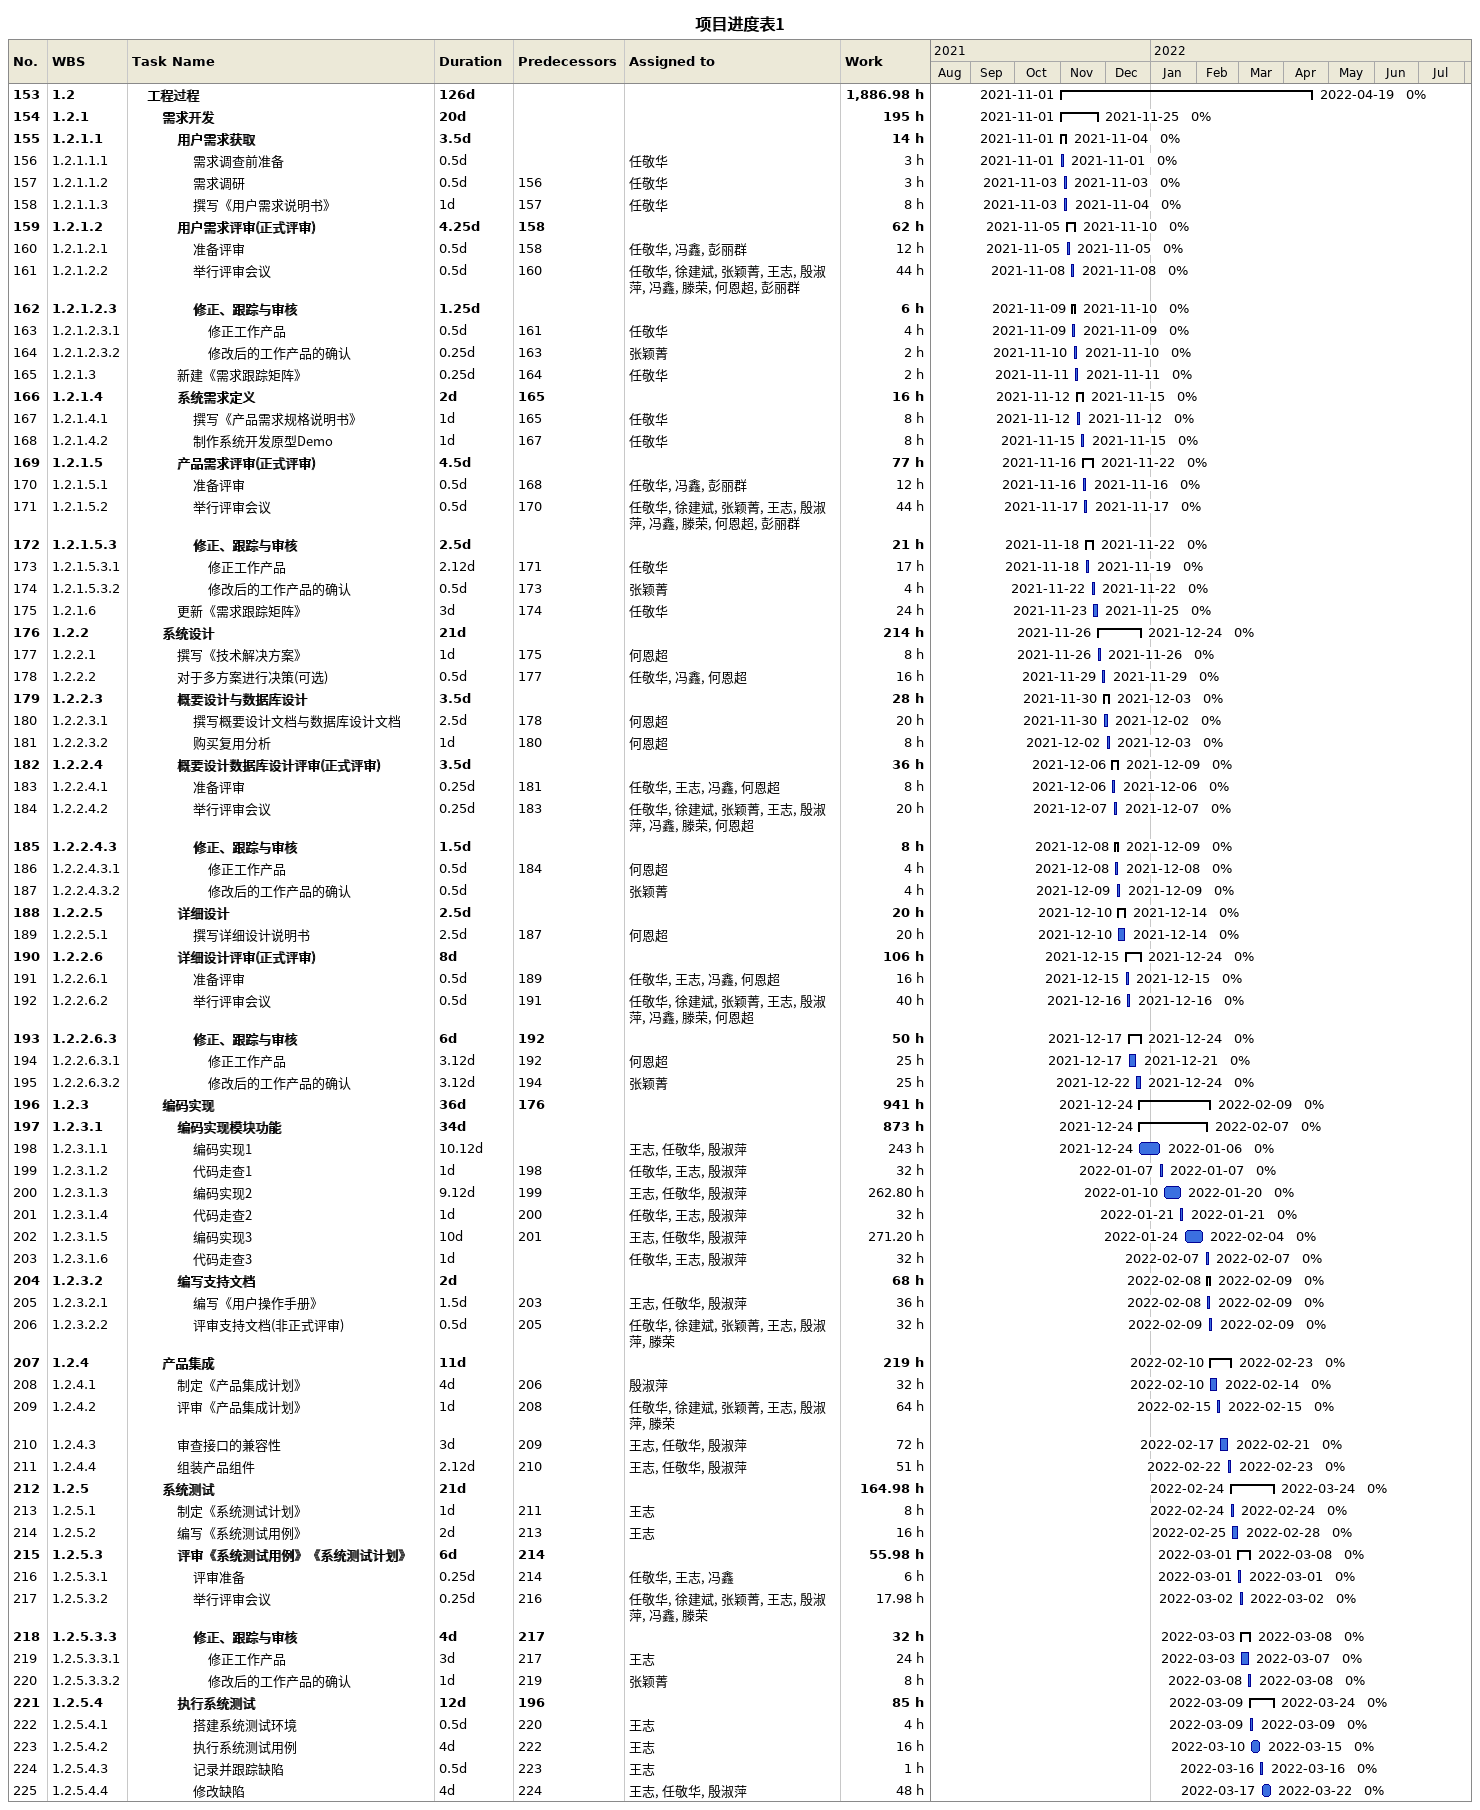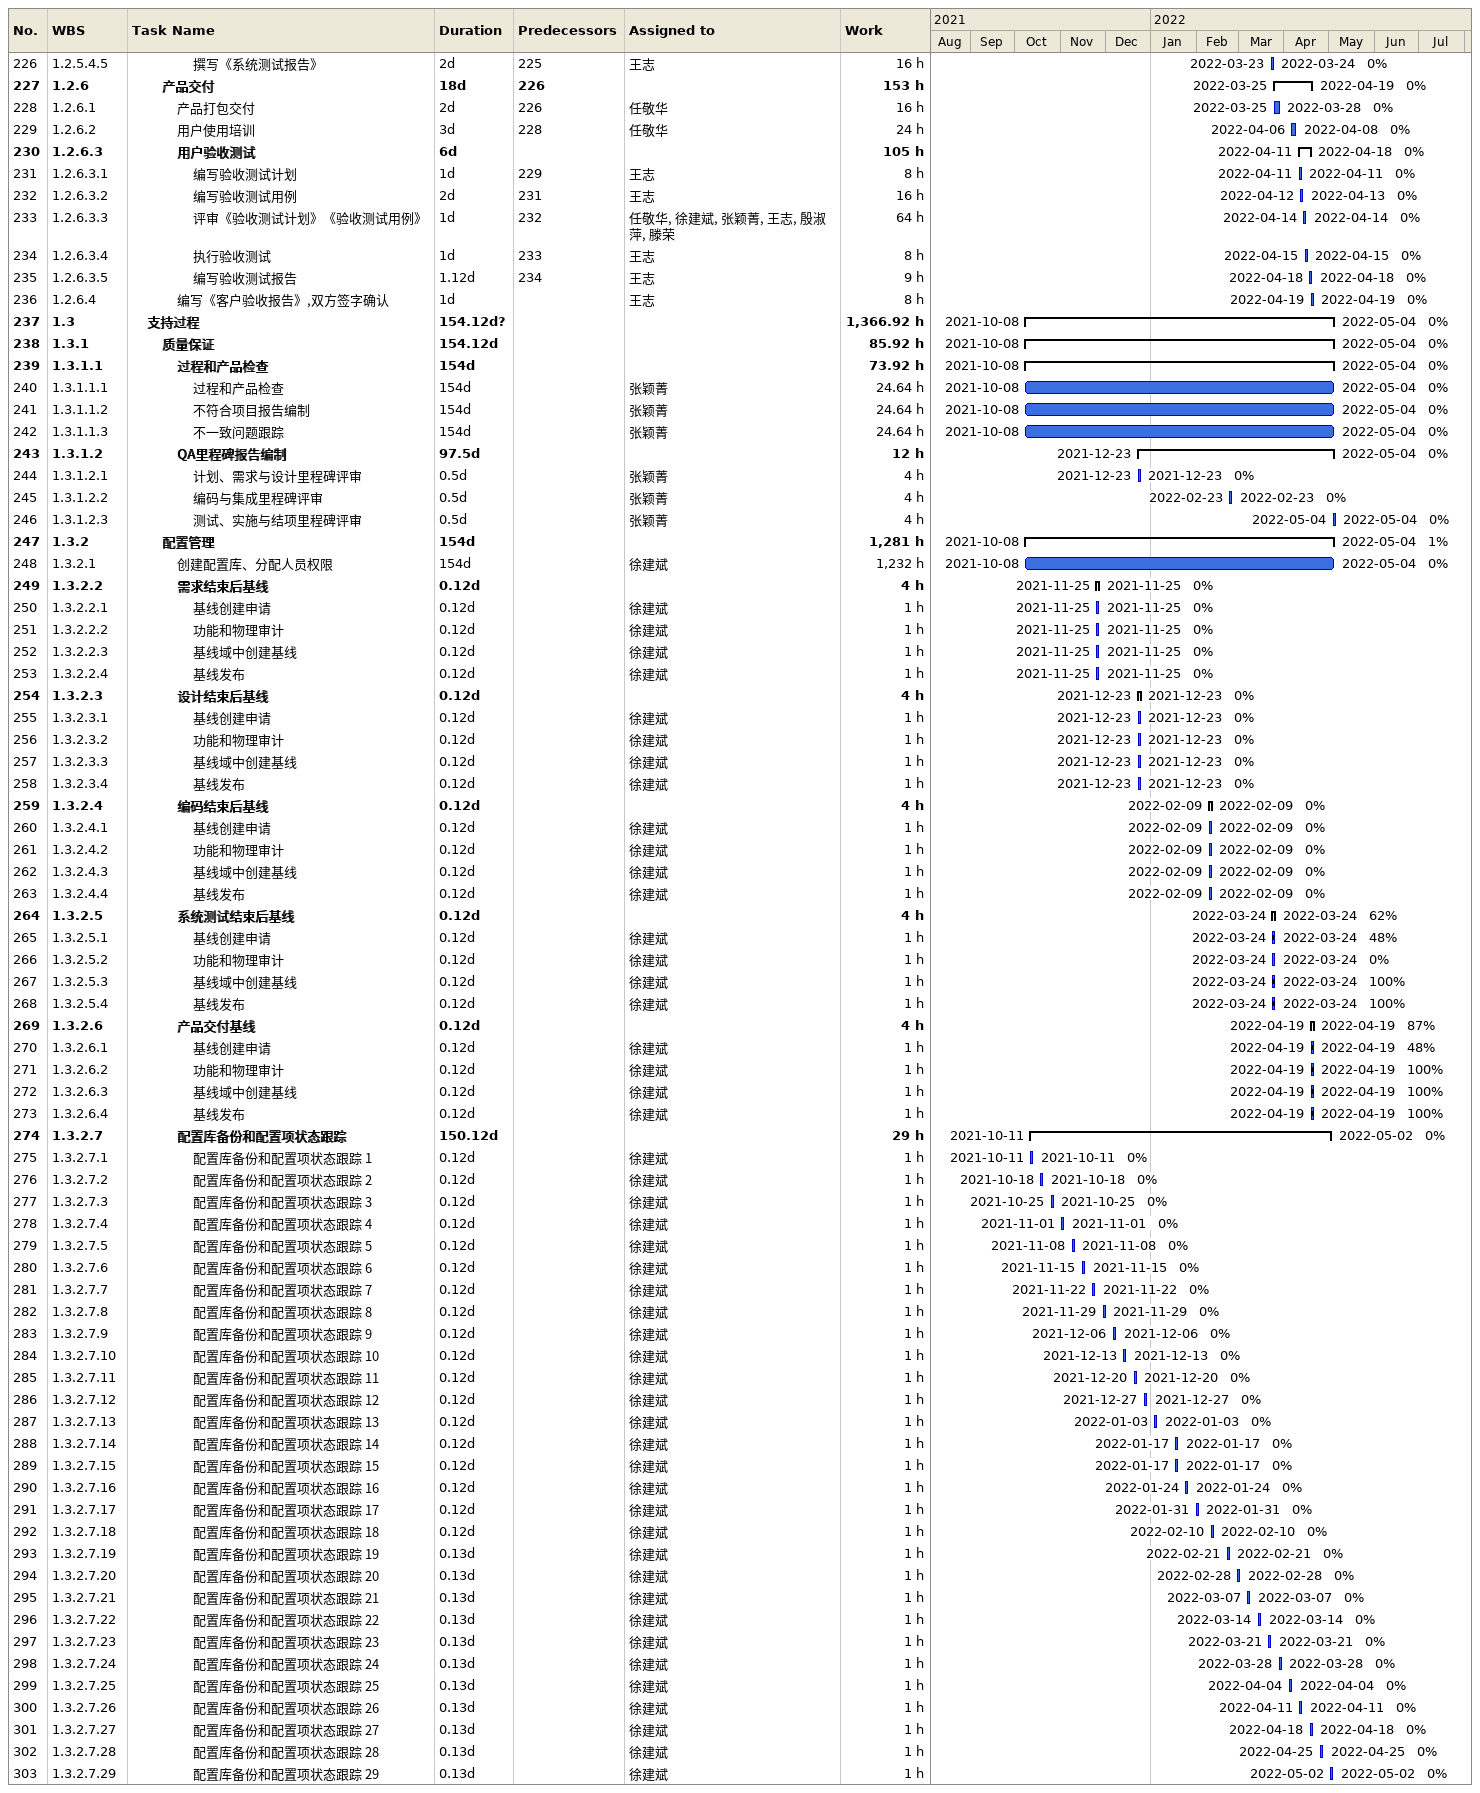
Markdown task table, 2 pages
项目进度表1

| ID | WBS | Task | Duration | Start | Finish | Predecessors | Resources | % complete | Work (h) |
|---|---|---|---|---|---|---|---|---|---|
| 153 | 1.2 | **工程过程** | 126d | 2021-11-01 | 2022-04-19 |  |  | 0 | 1886.98 |
| 154 | 1.2.1 | **需求开发** | 20d | 2021-11-01 | 2021-11-25 |  |  | 0 | 195 |
| 155 | 1.2.1.1 | **用户需求获取** | 3.5d | 2021-11-01 | 2021-11-04 |  |  | 0 | 14 |
| 156 | 1.2.1.1.1 | 需求调查前准备 | 0.5d | 2021-11-01 | 2021-11-01 |  | 任敬华 | 0 | 3 |
| 157 | 1.2.1.1.2 | 需求调研 | 0.5d | 2021-11-03 | 2021-11-03 | 156 | 任敬华 | 0 | 3 |
| 158 | 1.2.1.1.3 | 撰写《用户需求说明书》 | 1d | 2021-11-03 | 2021-11-04 | 157 | 任敬华 | 0 | 8 |
| 159 | 1.2.1.2 | **用户需求评审(正式评审)** | 4.25d | 2021-11-05 | 2021-11-10 | 158 |  | 0 | 62 |
| 160 | 1.2.1.2.1 | 准备评审 | 0.5d | 2021-11-05 | 2021-11-05 | 158 | 任敬华, 冯鑫, 彭丽群 | 0 | 12 |
| 161 | 1.2.1.2.2 | 举行评审会议 | 0.5d | 2021-11-08 | 2021-11-08 | 160 | 任敬华, 徐建斌, 张颖菁, 王志, 殷淑萍, 冯鑫, 滕荣, 何恩超, 彭丽群 | 0 | 44 |
| 162 | 1.2.1.2.3 | **修正、跟踪与审核** | 1.25d | 2021-11-09 | 2021-11-10 |  |  | 0 | 6 |
| 163 | 1.2.1.2.3.1 | 修正工作产品 | 0.5d | 2021-11-09 | 2021-11-09 | 161 | 任敬华 | 0 | 4 |
| 164 | 1.2.1.2.3.2 | 修改后的工作产品的确认 | 0.25d | 2021-11-10 | 2021-11-10 | 163 | 张颖菁 | 0 | 2 |
| 165 | 1.2.1.3 | 新建《需求跟踪矩阵》 | 0.25d | 2021-11-11 | 2021-11-11 | 164 | 任敬华 | 0 | 2 |
| 166 | 1.2.1.4 | **系统需求定义** | 2d | 2021-11-12 | 2021-11-15 | 165 |  | 0 | 16 |
| 167 | 1.2.1.4.1 | 撰写《产品需求规格说明书》 | 1d | 2021-11-12 | 2021-11-12 | 165 | 任敬华 | 0 | 8 |
| 168 | 1.2.1.4.2 | 制作系统开发原型Demo | 1d | 2021-11-15 | 2021-11-15 | 167 | 任敬华 | 0 | 8 |
| 169 | 1.2.1.5 | **产品需求评审(正式评审)** | 4.5d | 2021-11-16 | 2021-11-22 |  |  | 0 | 77 |
| 170 | 1.2.1.5.1 | 准备评审 | 0.5d | 2021-11-16 | 2021-11-16 | 168 | 任敬华, 冯鑫, 彭丽群 | 0 | 12 |
| 171 | 1.2.1.5.2 | 举行评审会议 | 0.5d | 2021-11-17 | 2021-11-17 | 170 | 任敬华, 徐建斌, 张颖菁, 王志, 殷淑萍, 冯鑫, 滕荣, 何恩超, 彭丽群 | 0 | 44 |
| 172 | 1.2.1.5.3 | **修正、跟踪与审核** | 2.5d | 2021-11-18 | 2021-11-22 |  |  | 0 | 21 |
| 173 | 1.2.1.5.3.1 | 修正工作产品 | 2.12d | 2021-11-18 | 2021-11-19 | 171 | 任敬华 | 0 | 17 |
| 174 | 1.2.1.5.3.2 | 修改后的工作产品的确认 | 0.5d | 2021-11-22 | 2021-11-22 | 173 | 张颖菁 | 0 | 4 |
| 175 | 1.2.1.6 | 更新《需求跟踪矩阵》 | 3d | 2021-11-23 | 2021-11-25 | 174 | 任敬华 | 0 | 24 |
| 176 | 1.2.2 | **系统设计** | 21d | 2021-11-26 | 2021-12-24 |  |  | 0 | 214 |
| 177 | 1.2.2.1 | 撰写《技术解决方案》 | 1d | 2021-11-26 | 2021-11-26 | 175 | 何恩超 | 0 | 8 |
| 178 | 1.2.2.2 | 对于多方案进行决策(可选) | 0.5d | 2021-11-29 | 2021-11-29 | 177 | 任敬华, 冯鑫, 何恩超 | 0 | 16 |
| 179 | 1.2.2.3 | **概要设计与数据库设计** | 3.5d | 2021-11-30 | 2021-12-03 |  |  | 0 | 28 |
| 180 | 1.2.2.3.1 | 撰写概要设计文档与数据库设计文档 | 2.5d | 2021-11-30 | 2021-12-02 | 178 | 何恩超 | 0 | 20 |
| 181 | 1.2.2.3.2 | 购买复用分析 | 1d | 2021-12-02 | 2021-12-03 | 180 | 何恩超 | 0 | 8 |
| 182 | 1.2.2.4 | **概要设计数据库设计评审(正式评审)** | 3.5d | 2021-12-06 | 2021-12-09 |  |  | 0 | 36 |
| 183 | 1.2.2.4.1 | 准备评审 | 0.25d | 2021-12-06 | 2021-12-06 | 181 | 任敬华, 王志, 冯鑫, 何恩超 | 0 | 8 |
| 184 | 1.2.2.4.2 | 举行评审会议 | 0.25d | 2021-12-07 | 2021-12-07 | 183 | 任敬华, 徐建斌, 张颖菁, 王志, 殷淑萍, 冯鑫, 滕荣, 何恩超 | 0 | 20 |
| 185 | 1.2.2.4.3 | **修正、跟踪与审核** | 1.5d | 2021-12-08 | 2021-12-09 |  |  | 0 | 8 |
| 186 | 1.2.2.4.3.1 | 修正工作产品 | 0.5d | 2021-12-08 | 2021-12-08 | 184 | 何恩超 | 0 | 4 |
| 187 | 1.2.2.4.3.2 | 修改后的工作产品的确认 | 0.5d | 2021-12-09 | 2021-12-09 |  | 张颖菁 | 0 | 4 |
| 188 | 1.2.2.5 | **详细设计** | 2.5d | 2021-12-10 | 2021-12-14 |  |  | 0 | 20 |
| 189 | 1.2.2.5.1 | 撰写详细设计说明书 | 2.5d | 2021-12-10 | 2021-12-14 | 187 | 何恩超 | 0 | 20 |
| 190 | 1.2.2.6 | **详细设计评审(正式评审)** | 8d | 2021-12-15 | 2021-12-24 |  |  | 0 | 106 |
| 191 | 1.2.2.6.1 | 准备评审 | 0.5d | 2021-12-15 | 2021-12-15 | 189 | 任敬华, 王志, 冯鑫, 何恩超 | 0 | 16 |
| 192 | 1.2.2.6.2 | 举行评审会议 | 0.5d | 2021-12-16 | 2021-12-16 | 191 | 任敬华, 徐建斌, 张颖菁, 王志, 殷淑萍, 冯鑫, 滕荣, 何恩超 | 0 | 40 |
| 193 | 1.2.2.6.3 | **修正、跟踪与审核** | 6d | 2021-12-17 | 2021-12-24 | 192 |  | 0 | 50 |
| 194 | 1.2.2.6.3.1 | 修正工作产品 | 3.12d | 2021-12-17 | 2021-12-21 | 192 | 何恩超 | 0 | 25 |
| 195 | 1.2.2.6.3.2 | 修改后的工作产品的确认 | 3.12d | 2021-12-22 | 2021-12-24 | 194 | 张颖菁 | 0 | 25 |
| 196 | 1.2.3 | **编码实现** | 36d | 2021-12-24 | 2022-02-09 | 176 |  | 0 | 941 |
| 197 | 1.2.3.1 | **编码实现模块功能** | 34d | 2021-12-24 | 2022-02-07 |  |  | 0 | 873 |
| 198 | 1.2.3.1.1 | 编码实现1 | 10.12d | 2021-12-24 | 2022-01-06 |  | 王志, 任敬华, 殷淑萍 | 0 | 243 |
| 199 | 1.2.3.1.2 | 代码走查1 | 1d | 2022-01-07 | 2022-01-07 | 198 | 任敬华, 王志, 殷淑萍 | 0 | 32 |
| 200 | 1.2.3.1.3 | 编码实现2 | 9.12d | 2022-01-10 | 2022-01-20 | 199 | 王志, 任敬华, 殷淑萍 | 0 | 262.80 |
| 201 | 1.2.3.1.4 | 代码走查2 | 1d | 2022-01-21 | 2022-01-21 | 200 | 任敬华, 王志, 殷淑萍 | 0 | 32 |
| 202 | 1.2.3.1.5 | 编码实现3 | 10d | 2022-01-24 | 2022-02-04 | 201 | 王志, 任敬华, 殷淑萍 | 0 | 271.20 |
| 203 | 1.2.3.1.6 | 代码走查3 | 1d | 2022-02-07 | 2022-02-07 |  | 任敬华, 王志, 殷淑萍 | 0 | 32 |
| 204 | 1.2.3.2 | **编写支持文档** | 2d | 2022-02-08 | 2022-02-09 |  |  | 0 | 68 |
| 205 | 1.2.3.2.1 | 编写《用户操作手册》 | 1.5d | 2022-02-08 | 2022-02-09 | 203 | 王志, 任敬华, 殷淑萍 | 0 | 36 |
| 206 | 1.2.3.2.2 | 评审支持文档(非正式评审) | 0.5d | 2022-02-09 | 2022-02-09 | 205 | 任敬华, 徐建斌, 张颖菁, 王志, 殷淑萍, 滕荣 | 0 | 32 |
| 207 | 1.2.4 | **产品集成** | 11d | 2022-02-10 | 2022-02-23 |  |  | 0 | 219 |
| 208 | 1.2.4.1 | 制定《产品集成计划》 | 4d | 2022-02-10 | 2022-02-14 | 206 | 殷淑萍 | 0 | 32 |
| 209 | 1.2.4.2 | 评审《产品集成计划》 | 1d | 2022-02-15 | 2022-02-15 | 208 | 任敬华, 徐建斌, 张颖菁, 王志, 殷淑萍, 滕荣 | 0 | 64 |
| 210 | 1.2.4.3 | 审查接口的兼容性 | 3d | 2022-02-17 | 2022-02-21 | 209 | 王志, 任敬华, 殷淑萍 | 0 | 72 |
| 211 | 1.2.4.4 | 组装产品组件 | 2.12d | 2022-02-22 | 2022-02-23 | 210 | 王志, 任敬华, 殷淑萍 | 0 | 51 |
| 212 | 1.2.5 | **系统测试** | 21d | 2022-02-24 | 2022-03-24 |  |  | 0 | 164.98 |
| 213 | 1.2.5.1 | 制定《系统测试计划》 | 1d | 2022-02-24 | 2022-02-24 | 211 | 王志 | 0 | 8 |
| 214 | 1.2.5.2 | 编写《系统测试用例》 | 2d | 2022-02-25 | 2022-02-28 | 213 | 王志 | 0 | 16 |
| 215 | 1.2.5.3 | **评审《系统测试用例》《系统测试计划》** | 6d | 2022-03-01 | 2022-03-08 | 214 |  | 0 | 55.98 |
| 216 | 1.2.5.3.1 | 评审准备 | 0.25d | 2022-03-01 | 2022-03-01 | 214 | 任敬华, 王志, 冯鑫 | 0 | 6 |
| 217 | 1.2.5.3.2 | 举行评审会议 | 0.25d | 2022-03-02 | 2022-03-02 | 216 | 任敬华, 徐建斌, 张颖菁, 王志, 殷淑萍, 冯鑫, 滕荣 | 0 | 17.98 |
| 218 | 1.2.5.3.3 | **修正、跟踪与审核** | 4d | 2022-03-03 | 2022-03-08 | 217 |  | 0 | 32 |
| 219 | 1.2.5.3.3.1 | 修正工作产品 | 3d | 2022-03-03 | 2022-03-07 | 217 | 王志 | 0 | 24 |
| 220 | 1.2.5.3.3.2 | 修改后的工作产品的确认 | 1d | 2022-03-08 | 2022-03-08 | 219 | 张颖菁 | 0 | 8 |
| 221 | 1.2.5.4 | **执行系统测试** | 12d | 2022-03-09 | 2022-03-24 | 196 |  | 0 | 85 |
| 222 | 1.2.5.4.1 | 搭建系统测试环境 | 0.5d | 2022-03-09 | 2022-03-09 | 220 | 王志 | 0 | 4 |
| 223 | 1.2.5.4.2 | 执行系统测试用例 | 4d | 2022-03-10 | 2022-03-15 | 222 | 王志 | 0 | 16 |
| 224 | 1.2.5.4.3 | 记录并跟踪缺陷 | 0.5d | 2022-03-16 | 2022-03-16 | 223 | 王志 | 0 | 1 |
| 225 | 1.2.5.4.4 | 修改缺陷 | 4d | 2022-03-17 | 2022-03-22 | 224 | 王志, 任敬华, 殷淑萍 | 0 | 48 |
| 226 | 1.2.5.4.5 | 撰写《系统测试报告》 | 2d | 2022-03-23 | 2022-03-24 | 225 | 王志 | 0 | 16 |
| 227 | 1.2.6 | **产品交付** | 18d | 2022-03-25 | 2022-04-19 | 226 |  | 0 | 153 |
| 228 | 1.2.6.1 | 产品打包交付 | 2d | 2022-03-25 | 2022-03-28 | 226 | 任敬华 | 0 | 16 |
| 229 | 1.2.6.2 | 用户使用培训 | 3d | 2022-04-06 | 2022-04-08 | 228 | 任敬华 | 0 | 24 |
| 230 | 1.2.6.3 | **用户验收测试** | 6d | 2022-04-11 | 2022-04-18 |  |  | 0 | 105 |
| 231 | 1.2.6.3.1 | 编写验收测试计划 | 1d | 2022-04-11 | 2022-04-11 | 229 | 王志 | 0 | 8 |
| 232 | 1.2.6.3.2 | 编写验收测试用例 | 2d | 2022-04-12 | 2022-04-13 | 231 | 王志 | 0 | 16 |
| 233 | 1.2.6.3.3 | 评审《验收测试计划》《验收测试用例》 | 1d | 2022-04-14 | 2022-04-14 | 232 | 任敬华, 徐建斌, 张颖菁, 王志, 殷淑萍, 滕荣 | 0 | 64 |
| 234 | 1.2.6.3.4 | 执行验收测试 | 1d | 2022-04-15 | 2022-04-15 | 233 | 王志 | 0 | 8 |
| 235 | 1.2.6.3.5 | 编写验收测试报告 | 1.12d | 2022-04-18 | 2022-04-18 | 234 | 王志 | 0 | 9 |
| 236 | 1.2.6.4 | 编写《客户验收报告》,双方签字确认 | 1d | 2022-04-19 | 2022-04-19 |  | 王志 | 0 | 8 |
| 237 | 1.3 | **支持过程** | 154.12d? | 2021-10-08 | 2022-05-04 |  |  | 0 | 1366.92 |
| 238 | 1.3.1 | **质量保证** | 154.12d | 2021-10-08 | 2022-05-04 |  |  | 0 | 85.92 |
| 239 | 1.3.1.1 | **过程和产品检查** | 154d | 2021-10-08 | 2022-05-04 |  |  | 0 | 73.92 |
| 240 | 1.3.1.1.1 | 过程和产品检查 | 154d | 2021-10-08 | 2022-05-04 |  | 张颖菁 | 0 | 24.64 |
| 241 | 1.3.1.1.2 | 不符合项目报告编制 | 154d | 2021-10-08 | 2022-05-04 |  | 张颖菁 | 0 | 24.64 |
| 242 | 1.3.1.1.3 | 不一致问题跟踪 | 154d | 2021-10-08 | 2022-05-04 |  | 张颖菁 | 0 | 24.64 |
| 243 | 1.3.1.2 | **QA里程碑报告编制** | 97.5d | 2021-12-23 | 2022-05-04 |  |  | 0 | 12 |
| 244 | 1.3.1.2.1 | 计划、需求与设计里程碑评审 | 0.5d | 2021-12-23 | 2021-12-23 |  | 张颖菁 | 0 | 4 |
| 245 | 1.3.1.2.2 | 编码与集成里程碑评审 | 0.5d | 2022-02-23 | 2022-02-23 |  | 张颖菁 | 0 | 4 |
| 246 | 1.3.1.2.3 | 测试、实施与结项里程碑评审 | 0.5d | 2022-05-04 | 2022-05-04 |  | 张颖菁 | 0 | 4 |
| 247 | 1.3.2 | **配置管理** | 154d | 2021-10-08 | 2022-05-04 |  |  | 1 | 1281 |
| 248 | 1.3.2.1 | 创建配置库、分配人员权限 | 154d | 2021-10-08 | 2022-05-04 |  | 徐建斌 | 0 | 1232 |
| 249 | 1.3.2.2 | **需求结束后基线** | 0.12d | 2021-11-25 | 2021-11-25 |  |  | 0 | 4 |
| 250 | 1.3.2.2.1 | 基线创建申请 | 0.12d | 2021-11-25 | 2021-11-25 |  | 徐建斌 | 0 | 1 |
| 251 | 1.3.2.2.2 | 功能和物理审计 | 0.12d | 2021-11-25 | 2021-11-25 |  | 徐建斌 | 0 | 1 |
| 252 | 1.3.2.2.3 | 基线域中创建基线 | 0.12d | 2021-11-25 | 2021-11-25 |  | 徐建斌 | 0 | 1 |
| 253 | 1.3.2.2.4 | 基线发布 | 0.12d | 2021-11-25 | 2021-11-25 |  | 徐建斌 | 0 | 1 |
| 254 | 1.3.2.3 | **设计结束后基线** | 0.12d | 2021-12-23 | 2021-12-23 |  |  | 0 | 4 |
| 255 | 1.3.2.3.1 | 基线创建申请 | 0.12d | 2021-12-23 | 2021-12-23 |  | 徐建斌 | 0 | 1 |
| 256 | 1.3.2.3.2 | 功能和物理审计 | 0.12d | 2021-12-23 | 2021-12-23 |  | 徐建斌 | 0 | 1 |
| 257 | 1.3.2.3.3 | 基线域中创建基线 | 0.12d | 2021-12-23 | 2021-12-23 |  | 徐建斌 | 0 | 1 |
| 258 | 1.3.2.3.4 | 基线发布 | 0.12d | 2021-12-23 | 2021-12-23 |  | 徐建斌 | 0 | 1 |
| 259 | 1.3.2.4 | **编码结束后基线** | 0.12d | 2022-02-09 | 2022-02-09 |  |  | 0 | 4 |
| 260 | 1.3.2.4.1 | 基线创建申请 | 0.12d | 2022-02-09 | 2022-02-09 |  | 徐建斌 | 0 | 1 |
| 261 | 1.3.2.4.2 | 功能和物理审计 | 0.12d | 2022-02-09 | 2022-02-09 |  | 徐建斌 | 0 | 1 |
| 262 | 1.3.2.4.3 | 基线域中创建基线 | 0.12d | 2022-02-09 | 2022-02-09 |  | 徐建斌 | 0 | 1 |
| 263 | 1.3.2.4.4 | 基线发布 | 0.12d | 2022-02-09 | 2022-02-09 |  | 徐建斌 | 0 | 1 |
| 264 | 1.3.2.5 | **系统测试结束后基线** | 0.12d | 2022-03-24 | 2022-03-24 |  |  | 62 | 4 |
| 265 | 1.3.2.5.1 | 基线创建申请 | 0.12d | 2022-03-24 | 2022-03-24 |  | 徐建斌 | 48 | 1 |
| 266 | 1.3.2.5.2 | 功能和物理审计 | 0.12d | 2022-03-24 | 2022-03-24 |  | 徐建斌 | 0 | 1 |
| 267 | 1.3.2.5.3 | 基线域中创建基线 | 0.12d | 2022-03-24 | 2022-03-24 |  | 徐建斌 | 100 | 1 |
| 268 | 1.3.2.5.4 | 基线发布 | 0.12d | 2022-03-24 | 2022-03-24 |  | 徐建斌 | 100 | 1 |
| 269 | 1.3.2.6 | **产品交付基线** | 0.12d | 2022-04-19 | 2022-04-19 |  |  | 87 | 4 |
| 270 | 1.3.2.6.1 | 基线创建申请 | 0.12d | 2022-04-19 | 2022-04-19 |  | 徐建斌 | 48 | 1 |
| 271 | 1.3.2.6.2 | 功能和物理审计 | 0.12d | 2022-04-19 | 2022-04-19 |  | 徐建斌 | 100 | 1 |
| 272 | 1.3.2.6.3 | 基线域中创建基线 | 0.12d | 2022-04-19 | 2022-04-19 |  | 徐建斌 | 100 | 1 |
| 273 | 1.3.2.6.4 | 基线发布 | 0.12d | 2022-04-19 | 2022-04-19 |  | 徐建斌 | 100 | 1 |
| 274 | 1.3.2.7 | **配置库备份和配置项状态跟踪** | 150.12d | 2021-10-11 | 2022-05-02 |  |  | 0 | 29 |
| 275 | 1.3.2.7.1 | 配置库备份和配置项状态跟踪 1 | 0.12d | 2021-10-11 | 2021-10-11 |  | 徐建斌 | 0 | 1 |
| 276 | 1.3.2.7.2 | 配置库备份和配置项状态跟踪 2 | 0.12d | 2021-10-18 | 2021-10-18 |  | 徐建斌 | 0 | 1 |
| 277 | 1.3.2.7.3 | 配置库备份和配置项状态跟踪 3 | 0.12d | 2021-10-25 | 2021-10-25 |  | 徐建斌 | 0 | 1 |
| 278 | 1.3.2.7.4 | 配置库备份和配置项状态跟踪 4 | 0.12d | 2021-11-01 | 2021-11-01 |  | 徐建斌 | 0 | 1 |
| 279 | 1.3.2.7.5 | 配置库备份和配置项状态跟踪 5 | 0.12d | 2021-11-08 | 2021-11-08 |  | 徐建斌 | 0 | 1 |
| 280 | 1.3.2.7.6 | 配置库备份和配置项状态跟踪 6 | 0.12d | 2021-11-15 | 2021-11-15 |  | 徐建斌 | 0 | 1 |
| 281 | 1.3.2.7.7 | 配置库备份和配置项状态跟踪 7 | 0.12d | 2021-11-22 | 2021-11-22 |  | 徐建斌 | 0 | 1 |
| 282 | 1.3.2.7.8 | 配置库备份和配置项状态跟踪 8 | 0.12d | 2021-11-29 | 2021-11-29 |  | 徐建斌 | 0 | 1 |
| 283 | 1.3.2.7.9 | 配置库备份和配置项状态跟踪 9 | 0.12d | 2021-12-06 | 2021-12-06 |  | 徐建斌 | 0 | 1 |
| 284 | 1.3.2.7.10 | 配置库备份和配置项状态跟踪 10 | 0.12d | 2021-12-13 | 2021-12-13 |  | 徐建斌 | 0 | 1 |
| 285 | 1.3.2.7.11 | 配置库备份和配置项状态跟踪 11 | 0.12d | 2021-12-20 | 2021-12-20 |  | 徐建斌 | 0 | 1 |
| 286 | 1.3.2.7.12 | 配置库备份和配置项状态跟踪 12 | 0.12d | 2021-12-27 | 2021-12-27 |  | 徐建斌 | 0 | 1 |
| 287 | 1.3.2.7.13 | 配置库备份和配置项状态跟踪 13 | 0.12d | 2022-01-03 | 2022-01-03 |  | 徐建斌 | 0 | 1 |
| 288 | 1.3.2.7.14 | 配置库备份和配置项状态跟踪 14 | 0.12d | 2022-01-17 | 2022-01-17 |  | 徐建斌 | 0 | 1 |
| 289 | 1.3.2.7.15 | 配置库备份和配置项状态跟踪 15 | 0.12d | 2022-01-17 | 2022-01-17 |  | 徐建斌 | 0 | 1 |
| 290 | 1.3.2.7.16 | 配置库备份和配置项状态跟踪 16 | 0.12d | 2022-01-24 | 2022-01-24 |  | 徐建斌 | 0 | 1 |
| 291 | 1.3.2.7.17 | 配置库备份和配置项状态跟踪 17 | 0.12d | 2022-01-31 | 2022-01-31 |  | 徐建斌 | 0 | 1 |
| 292 | 1.3.2.7.18 | 配置库备份和配置项状态跟踪 18 | 0.12d | 2022-02-10 | 2022-02-10 |  | 徐建斌 | 0 | 1 |
| 293 | 1.3.2.7.19 | 配置库备份和配置项状态跟踪 19 | 0.13d | 2022-02-21 | 2022-02-21 |  | 徐建斌 | 0 | 1 |
| 294 | 1.3.2.7.20 | 配置库备份和配置项状态跟踪 20 | 0.13d | 2022-02-28 | 2022-02-28 |  | 徐建斌 | 0 | 1 |
| 295 | 1.3.2.7.21 | 配置库备份和配置项状态跟踪 21 | 0.13d | 2022-03-07 | 2022-03-07 |  | 徐建斌 | 0 | 1 |
| 296 | 1.3.2.7.22 | 配置库备份和配置项状态跟踪 22 | 0.13d | 2022-03-14 | 2022-03-14 |  | 徐建斌 | 0 | 1 |
| 297 | 1.3.2.7.23 | 配置库备份和配置项状态跟踪 23 | 0.13d | 2022-03-21 | 2022-03-21 |  | 徐建斌 | 0 | 1 |
| 298 | 1.3.2.7.24 | 配置库备份和配置项状态跟踪 24 | 0.13d | 2022-03-28 | 2022-03-28 |  | 徐建斌 | 0 | 1 |
| 299 | 1.3.2.7.25 | 配置库备份和配置项状态跟踪 25 | 0.13d | 2022-04-04 | 2022-04-04 |  | 徐建斌 | 0 | 1 |
| 300 | 1.3.2.7.26 | 配置库备份和配置项状态跟踪 26 | 0.13d | 2022-04-11 | 2022-04-11 |  | 徐建斌 | 0 | 1 |
| 301 | 1.3.2.7.27 | 配置库备份和配置项状态跟踪 27 | 0.13d | 2022-04-18 | 2022-04-18 |  | 徐建斌 | 0 | 1 |
| 302 | 1.3.2.7.28 | 配置库备份和配置项状态跟踪 28 | 0.13d | 2022-04-25 | 2022-04-25 |  | 徐建斌 | 0 | 1 |
| 303 | 1.3.2.7.29 | 配置库备份和配置项状态跟踪 29 | 0.13d | 2022-05-02 | 2022-05-02 |  | 徐建斌 | 0 | 1 |
